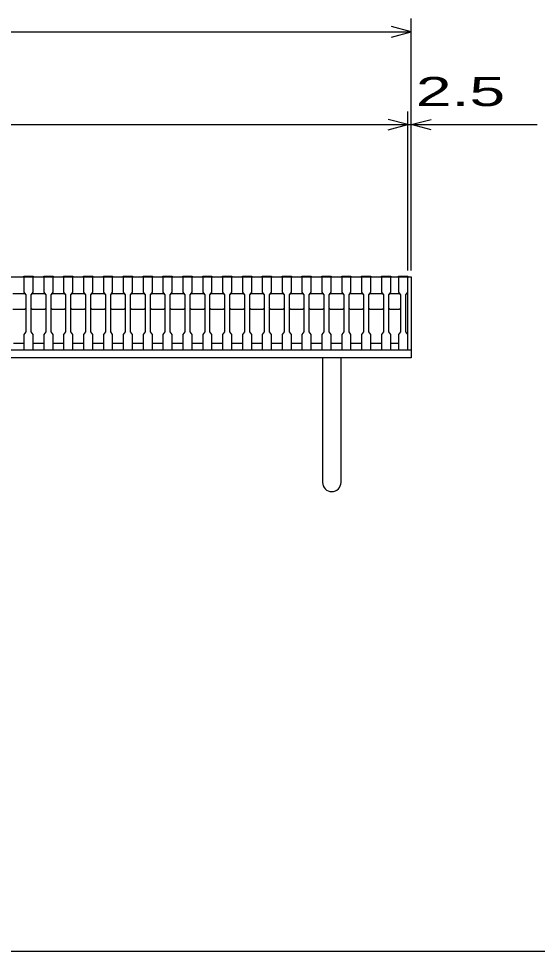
# Model space of a CAD drawing. Units: millimetres, scale not verified. Extents: x -1820 to 1731, y -1282 to 1054.
# Drawn here: x -718 to -326, y -1146 to -442 of the extents above; entities that cross this region are included whole.
import ezdxf
from ezdxf.enums import TextEntityAlignment as Align

# ---------------------------------------------------------------- set-up
doc = ezdxf.new("R2010")
doc.units = ezdxf.units.MM
doc.header["$LTSCALE"] = 10
for name, color, linetype, lineweight in [('0_2', 150, 'Continuous', 25), ('16', 3, 'Continuous', 25), ('19', 6, 'Continuous', 25), ('22', 2, 'Continuous', 25)]:
    doc.layers.add(name, color=color, linetype=linetype, lineweight=lineweight)
doc.styles.add('ベクトル', font='')
doc.styles.get('ベクトル').set_extended_font_data('ベクトル')

msp = doc.modelspace()

# ---------------------------------------------------------------- linework, layer by layer
at = {"layer": '0_2'}
msp.add_line((1731, -1146.5), (-1729, -1146.5), dxfattribs=at)
at = {"layer": '16'}
for p, q in [((-1419, -637.5), (-424, -637.5)), ((-714, -637.5), (-714, -636.8)), ((-714, -636.8), (-707, -636.8)), ((-714, -637.5), (-714, -649)), ((-707, -637.5), (-714, -637.5)), ((-707, -636.8), (-707, -637.5)), ((-707, -649), (-707, -637.5)), ((-699, -637.5), (-699, -636.8)), ((-699, -636.8), (-692, -636.8)), ((-699, -637.5), (-699, -649)), ((-692, -637.5), (-699, -637.5)), ((-692, -636.8), (-692, -637.5)), ((-692, -649), (-692, -637.5)), ((-684, -637.5), (-684, -636.8)), ((-684, -636.8), (-677, -636.8)), ((-684, -637.5), (-684, -649)), ((-677, -637.5), (-684, -637.5)), ((-677, -636.8), (-677, -637.5)), ((-677, -649), (-677, -637.5)), ((-669, -637.5), (-669, -636.8)), ((-669, -636.8), (-662, -636.8)), ((-669, -637.5), (-669, -649)), ((-662, -637.5), (-669, -637.5)), ((-662, -636.8), (-662, -637.5)), ((-662, -649), (-662, -637.5)), ((-654, -637.5), (-654, -636.8)), ((-654, -636.8), (-647, -636.8)), ((-654, -637.5), (-654, -649)), ((-647, -637.5), (-654, -637.5)), ((-647, -636.8), (-647, -637.5)), ((-647, -649), (-647, -637.5)), ((-639, -637.5), (-639, -636.8)), ((-639, -636.8), (-632, -636.8)), ((-639, -637.5), (-639, -649)), ((-632, -637.5), (-639, -637.5)), ((-632, -636.8), (-632, -637.5)), ((-632, -649), (-632, -637.5)), ((-624, -637.5), (-624, -636.8)), ((-624, -636.8), (-617, -636.8)), ((-624, -637.5), (-624, -649)), ((-617, -637.5), (-624, -637.5)), ((-617, -636.8), (-617, -637.5)), ((-617, -649), (-617, -637.5)), ((-609, -637.5), (-609, -636.8)), ((-609, -636.8), (-602, -636.8)), ((-609, -637.5), (-609, -649)), ((-602, -637.5), (-609, -637.5)), ((-602, -636.8), (-602, -637.5)), ((-602, -649), (-602, -637.5)), ((-594, -637.5), (-594, -636.8)), ((-594, -636.8), (-587, -636.8)), ((-594, -637.5), (-594, -649)), ((-587, -637.5), (-594, -637.5)), ((-587, -636.8), (-587, -637.5)), ((-587, -649), (-587, -637.5)), ((-579, -637.5), (-579, -636.8)), ((-579, -636.8), (-572, -636.8)), ((-579, -637.5), (-579, -649)), ((-572, -637.5), (-579, -637.5)), ((-572, -636.8), (-572, -637.5)), ((-572, -649), (-572, -637.5)), ((-564, -637.5), (-564, -636.8)), ((-564, -636.8), (-557, -636.8)), ((-564, -637.5), (-564, -649)), ((-557, -637.5), (-564, -637.5)), ((-557, -636.8), (-557, -637.5)), ((-557, -649), (-557, -637.5)), ((-549, -637.5), (-549, -636.8)), ((-549, -636.8), (-542, -636.8)), ((-549, -637.5), (-549, -649)), ((-542, -637.5), (-549, -637.5)), ((-542, -636.8), (-542, -637.5)), ((-542, -649), (-542, -637.5)), ((-534, -637.5), (-534, -636.8)), ((-534, -636.8), (-527, -636.8)), ((-534, -637.5), (-534, -649)), ((-527, -637.5), (-534, -637.5)), ((-527, -636.8), (-527, -637.5)), ((-527, -649), (-527, -637.5)), ((-519, -637.5), (-519, -636.8)), ((-519, -636.8), (-512, -636.8)), ((-519, -637.5), (-519, -649)), ((-512, -637.5), (-519, -637.5)), ((-512, -636.8), (-512, -637.5)), ((-512, -649), (-512, -637.5)), ((-504, -637.5), (-504, -636.8)), ((-504, -636.8), (-497, -636.8)), ((-504, -637.5), (-504, -649)), ((-497, -637.5), (-504, -637.5)), ((-497, -636.8), (-497, -637.5)), ((-497, -649), (-497, -637.5)), ((-489, -637.5), (-489, -636.8)), ((-489, -636.8), (-482, -636.8)), ((-489, -637.5), (-489, -649)), ((-482, -637.5), (-489, -637.5)), ((-482, -636.8), (-482, -637.5)), ((-482, -649), (-482, -637.5)), ((-474, -637.5), (-474, -636.8)), ((-474, -636.8), (-467, -636.8)), ((-474, -637.5), (-474, -649)), ((-467, -637.5), (-474, -637.5)), ((-467, -636.8), (-467, -637.5)), ((-467, -649), (-467, -637.5)), ((-459, -637.5), (-459, -636.8)), ((-459, -636.8), (-452, -636.8)), ((-459, -637.5), (-459, -649)), ((-452, -637.5), (-459, -637.5)), ((-452, -636.8), (-452, -637.5)), ((-452, -649), (-452, -637.5)), ((-444, -637.5), (-444, -636.8)), ((-444, -636.8), (-437, -636.8)), ((-444, -637.5), (-444, -649)), ((-437, -637.5), (-444, -637.5)), ((-437, -636.8), (-437, -637.5)), ((-437, -649), (-437, -637.5)), ((-431, -637.5), (-431, -636.8)), ((-431, -636.8), (-424, -636.8)), ((-431, -637.5), (-431, -649)), ((-424, -637.5), (-431, -637.5)), ((-424, -636.8), (-424, -637.5)), ((-424, -649), (-424, -637.5)), ((-424, -687.5), (-424, -637.5)), ((-722.5, -650), (-713.5, -650)), ((-714, -649), (-712.5, -651)), ((-713.5, -650), (-712.5, -651)), ((-712.5, -651), (-712.5, -679)), ((-708.5, -651), (-707, -649)), ((-708.5, -651), (-707.5, -650)), ((-708.5, -679), (-708.5, -651)), ((-707.5, -650), (-698.5, -650)), ((-699, -649), (-697.5, -651)), ((-698.5, -650), (-697.5, -651)), ((-697.5, -651), (-697.5, -679)), ((-693.5, -651), (-692, -649)), ((-693.5, -651), (-692.5, -650)), ((-693.5, -679), (-693.5, -651)), ((-692.5, -650), (-683.5, -650)), ((-684, -649), (-682.5, -651)), ((-683.5, -650), (-682.5, -651)), ((-682.5, -651), (-682.5, -679)), ((-678.5, -651), (-677, -649)), ((-678.5, -651), (-677.5, -650)), ((-678.5, -679), (-678.5, -651)), ((-677.5, -650), (-668.5, -650)), ((-669, -649), (-667.5, -651)), ((-668.5, -650), (-667.5, -651)), ((-667.5, -651), (-667.5, -679)), ((-663.5, -651), (-662, -649)), ((-663.5, -651), (-662.5, -650)), ((-663.5, -679), (-663.5, -651)), ((-662.5, -650), (-653.5, -650)), ((-654, -649), (-652.5, -651)), ((-653.5, -650), (-652.5, -651)), ((-652.5, -651), (-652.5, -679)), ((-648.5, -651), (-647, -649)), ((-648.5, -651), (-647.5, -650)), ((-648.5, -679), (-648.5, -651)), ((-647.5, -650), (-638.5, -650)), ((-639, -649), (-637.5, -651)), ((-638.5, -650), (-637.5, -651)), ((-637.5, -651), (-637.5, -679)), ((-633.5, -651), (-632, -649)), ((-633.5, -651), (-632.5, -650)), ((-633.5, -679), (-633.5, -651)), ((-632.5, -650), (-623.5, -650)), ((-624, -649), (-622.5, -651)), ((-623.5, -650), (-622.5, -651)), ((-622.5, -651), (-622.5, -679)), ((-618.5, -651), (-617, -649)), ((-618.5, -651), (-617.5, -650)), ((-618.5, -679), (-618.5, -651)), ((-617.5, -650), (-608.5, -650)), ((-609, -649), (-607.5, -651)), ((-608.5, -650), (-607.5, -651)), ((-607.5, -651), (-607.5, -679)), ((-603.5, -651), (-602, -649)), ((-603.5, -651), (-602.5, -650)), ((-603.5, -679), (-603.5, -651)), ((-602.5, -650), (-593.5, -650)), ((-594, -649), (-592.5, -651)), ((-593.5, -650), (-592.5, -651)), ((-592.5, -651), (-592.5, -679)), ((-588.5, -651), (-587, -649)), ((-588.5, -651), (-587.5, -650)), ((-588.5, -679), (-588.5, -651)), ((-587.5, -650), (-578.5, -650)), ((-579, -649), (-577.5, -651)), ((-578.5, -650), (-577.5, -651)), ((-577.5, -651), (-577.5, -679)), ((-573.5, -651), (-572, -649)), ((-573.5, -651), (-572.5, -650)), ((-573.5, -679), (-573.5, -651)), ((-572.5, -650), (-563.5, -650)), ((-564, -649), (-562.5, -651)), ((-563.5, -650), (-562.5, -651)), ((-562.5, -651), (-562.5, -679)), ((-558.5, -651), (-557, -649)), ((-558.5, -651), (-557.5, -650)), ((-558.5, -679), (-558.5, -651)), ((-557.5, -650), (-548.5, -650)), ((-549, -649), (-547.5, -651)), ((-548.5, -650), (-547.5, -651)), ((-547.5, -651), (-547.5, -679)), ((-543.5, -651), (-542, -649)), ((-543.5, -651), (-542.5, -650)), ((-543.5, -679), (-543.5, -651)), ((-542.5, -650), (-533.5, -650)), ((-534, -649), (-532.5, -651)), ((-533.5, -650), (-532.5, -651)), ((-532.5, -651), (-532.5, -679)), ((-528.5, -651), (-527, -649)), ((-528.5, -651), (-527.5, -650)), ((-528.5, -679), (-528.5, -651)), ((-527.5, -650), (-518.5, -650)), ((-519, -649), (-517.5, -651)), ((-518.5, -650), (-517.5, -651)), ((-517.5, -651), (-517.5, -679)), ((-513.5, -651), (-512, -649)), ((-513.5, -651), (-512.5, -650)), ((-513.5, -679), (-513.5, -651)), ((-512.5, -650), (-503.5, -650)), ((-504, -649), (-502.5, -651)), ((-503.5, -650), (-502.5, -651)), ((-502.5, -651), (-502.5, -679)), ((-498.5, -651), (-497, -649)), ((-498.5, -651), (-497.5, -650)), ((-498.5, -679), (-498.5, -651)), ((-497.5, -650), (-488.5, -650)), ((-489, -649), (-487.5, -651)), ((-488.5, -650), (-487.5, -651)), ((-487.5, -651), (-487.5, -679)), ((-483.5, -651), (-482, -649)), ((-483.5, -651), (-482.5, -650)), ((-483.5, -679), (-483.5, -651)), ((-482.5, -650), (-473.5, -650)), ((-474, -649), (-472.5, -651)), ((-473.5, -650), (-472.5, -651)), ((-472.5, -651), (-472.5, -679)), ((-468.5, -651), (-467, -649)), ((-468.5, -651), (-467.5, -650)), ((-468.5, -679), (-468.5, -651)), ((-467.5, -650), (-458.5, -650)), ((-459, -649), (-457.5, -651)), ((-458.5, -650), (-457.5, -651)), ((-457.5, -651), (-457.5, -679)), ((-453.5, -651), (-452, -649)), ((-453.5, -651), (-452.5, -650)), ((-453.5, -679), (-453.5, -651)), ((-452.5, -650), (-443.5, -650)), ((-444, -649), (-442.5, -651)), ((-443.5, -650), (-442.5, -651)), ((-442.5, -651), (-442.5, -679)), ((-438.5, -651), (-437, -649)), ((-438.5, -651), (-437.5, -650)), ((-438.5, -679), (-438.5, -651)), ((-437.5, -650), (-430.5, -650)), ((-431, -649), (-429.5, -651)), ((-430.5, -650), (-429.5, -651)), ((-429.5, -651), (-429.5, -679)), ((-425.5, -651), (-424, -649)), ((-425.5, -679), (-425.5, -651)), ((-712.5, -661), (-713.5, -662)), ((-707.5, -662), (-708.5, -661)), ((-697.5, -661), (-698.5, -662)), ((-692.5, -662), (-693.5, -661)), ((-682.5, -661), (-683.5, -662)), ((-677.5, -662), (-678.5, -661)), ((-667.5, -661), (-668.5, -662)), ((-662.5, -662), (-663.5, -661)), ((-652.5, -661), (-653.5, -662)), ((-647.5, -662), (-648.5, -661)), ((-637.5, -661), (-638.5, -662)), ((-632.5, -662), (-633.5, -661)), ((-622.5, -661), (-623.5, -662)), ((-617.5, -662), (-618.5, -661)), ((-607.5, -661), (-608.5, -662)), ((-602.5, -662), (-603.5, -661)), ((-592.5, -661), (-593.5, -662)), ((-587.5, -662), (-588.5, -661)), ((-577.5, -661), (-578.5, -662)), ((-572.5, -662), (-573.5, -661)), ((-562.5, -661), (-563.5, -662)), ((-557.5, -662), (-558.5, -661)), ((-547.5, -661), (-548.5, -662)), ((-542.5, -662), (-543.5, -661)), ((-532.5, -661), (-533.5, -662)), ((-527.5, -662), (-528.5, -661)), ((-517.5, -661), (-518.5, -662)), ((-512.5, -662), (-513.5, -661)), ((-502.5, -661), (-503.5, -662)), ((-497.5, -662), (-498.5, -661)), ((-487.5, -661), (-488.5, -662)), ((-482.5, -662), (-483.5, -661)), ((-472.5, -661), (-473.5, -662)), ((-467.5, -662), (-468.5, -661)), ((-457.5, -661), (-458.5, -662)), ((-452.5, -662), (-453.5, -661)), ((-442.5, -661), (-443.5, -662)), ((-437.5, -662), (-438.5, -661)), ((-429.5, -661), (-430.5, -662)), ((-713.5, -662), (-722.5, -662)), ((-698.5, -662), (-707.5, -662)), ((-683.5, -662), (-692.5, -662)), ((-668.5, -662), (-677.5, -662)), ((-653.5, -662), (-662.5, -662)), ((-638.5, -662), (-647.5, -662)), ((-623.5, -662), (-632.5, -662)), ((-608.5, -662), (-617.5, -662)), ((-593.5, -662), (-602.5, -662)), ((-578.5, -662), (-587.5, -662)), ((-563.5, -662), (-572.5, -662)), ((-548.5, -662), (-557.5, -662)), ((-533.5, -662), (-542.5, -662)), ((-518.5, -662), (-527.5, -662)), ((-503.5, -662), (-512.5, -662)), ((-488.5, -662), (-497.5, -662)), ((-473.5, -662), (-482.5, -662)), ((-458.5, -662), (-467.5, -662)), ((-443.5, -662), (-452.5, -662)), ((-430.5, -662), (-437.5, -662)), ((-712.5, -679), (-714, -681)), ((-714, -681), (-714, -692.5)), ((-707, -681), (-708.5, -679)), ((-707, -692.5), (-707, -681)), ((-697.5, -679), (-699, -681)), ((-699, -681), (-699, -692.5)), ((-692, -681), (-693.5, -679)), ((-692, -692.5), (-692, -681)), ((-682.5, -679), (-684, -681)), ((-684, -681), (-684, -692.5)), ((-677, -681), (-678.5, -679)), ((-677, -692.5), (-677, -681)), ((-667.5, -679), (-669, -681)), ((-669, -681), (-669, -692.5)), ((-662, -681), (-663.5, -679)), ((-662, -692.5), (-662, -681)), ((-652.5, -679), (-654, -681)), ((-654, -681), (-654, -692.5)), ((-647, -681), (-648.5, -679)), ((-647, -692.5), (-647, -681)), ((-637.5, -679), (-639, -681)), ((-639, -681), (-639, -692.5)), ((-632, -681), (-633.5, -679)), ((-632, -692.5), (-632, -681)), ((-622.5, -679), (-624, -681)), ((-624, -681), (-624, -692.5)), ((-617, -681), (-618.5, -679)), ((-617, -692.5), (-617, -681)), ((-607.5, -679), (-609, -681)), ((-609, -681), (-609, -692.5)), ((-602, -681), (-603.5, -679)), ((-602, -692.5), (-602, -681)), ((-592.5, -679), (-594, -681)), ((-594, -681), (-594, -692.5)), ((-587, -681), (-588.5, -679)), ((-587, -692.5), (-587, -681)), ((-577.5, -679), (-579, -681)), ((-579, -681), (-579, -692.5)), ((-572, -681), (-573.5, -679)), ((-572, -692.5), (-572, -681)), ((-562.5, -679), (-564, -681)), ((-564, -681), (-564, -692.5)), ((-557, -681), (-558.5, -679)), ((-557, -692.5), (-557, -681)), ((-547.5, -679), (-549, -681)), ((-549, -681), (-549, -692.5)), ((-542, -681), (-543.5, -679)), ((-542, -692.5), (-542, -681)), ((-532.5, -679), (-534, -681)), ((-534, -681), (-534, -692.5)), ((-527, -681), (-528.5, -679)), ((-527, -692.5), (-527, -681)), ((-517.5, -679), (-519, -681)), ((-519, -681), (-519, -692.5)), ((-512, -681), (-513.5, -679)), ((-512, -692.5), (-512, -681)), ((-502.5, -679), (-504, -681)), ((-504, -681), (-504, -692.5)), ((-497, -681), (-498.5, -679)), ((-497, -692.5), (-497, -681)), ((-487.5, -679), (-489, -681)), ((-489, -681), (-489, -692.5)), ((-482, -681), (-483.5, -679)), ((-482, -692.5), (-482, -681)), ((-472.5, -679), (-474, -681)), ((-474, -681), (-474, -692.5)), ((-467, -681), (-468.5, -679)), ((-467, -692.5), (-467, -681)), ((-457.5, -679), (-459, -681)), ((-459, -681), (-459, -692.5)), ((-452, -681), (-453.5, -679)), ((-452, -692.5), (-452, -681)), ((-442.5, -679), (-444, -681)), ((-444, -681), (-444, -692.5)), ((-437, -681), (-438.5, -679)), ((-437, -692.5), (-437, -681)), ((-429.5, -679), (-431, -681)), ((-431, -681), (-431, -692.5)), ((-424, -681), (-425.5, -679)), ((-424, -692.5), (-424, -681)), ((-722, -687.5), (-714, -687.5)), ((-707, -687.5), (-699, -687.5)), ((-692, -687.5), (-684, -687.5)), ((-677, -687.5), (-669, -687.5)), ((-662, -687.5), (-654, -687.5)), ((-647, -687.5), (-639, -687.5)), ((-632, -687.5), (-624, -687.5)), ((-617, -687.5), (-609, -687.5)), ((-602, -687.5), (-594, -687.5)), ((-587, -687.5), (-579, -687.5)), ((-572, -687.5), (-564, -687.5)), ((-557, -687.5), (-549, -687.5)), ((-542, -687.5), (-534, -687.5)), ((-527, -687.5), (-519, -687.5)), ((-512, -687.5), (-504, -687.5)), ((-497, -687.5), (-489, -687.5)), ((-482, -687.5), (-474, -687.5)), ((-467, -687.5), (-459, -687.5)), ((-452, -687.5), (-444, -687.5)), ((-437, -687.5), (-431, -687.5)), ((-714, -692.5), (-707, -692.5)), ((-699, -692.5), (-692, -692.5)), ((-684, -692.5), (-677, -692.5)), ((-669, -692.5), (-662, -692.5)), ((-654, -692.5), (-647, -692.5)), ((-639, -692.5), (-632, -692.5)), ((-624, -692.5), (-617, -692.5)), ((-609, -692.5), (-602, -692.5)), ((-594, -692.5), (-587, -692.5)), ((-579, -692.5), (-572, -692.5)), ((-564, -692.5), (-557, -692.5)), ((-549, -692.5), (-542, -692.5)), ((-534, -692.5), (-527, -692.5)), ((-519, -692.5), (-512, -692.5)), ((-504, -692.5), (-497, -692.5)), ((-489, -692.5), (-482, -692.5)), ((-474, -692.5), (-467, -692.5)), ((-459, -692.5), (-452, -692.5)), ((-444, -692.5), (-437, -692.5)), ((-431, -692.5), (-424, -692.5))]:
    msp.add_line(p, q, dxfattribs=at)
at = {"layer": '19'}
for p, q in [((-424, -637.5), (-421.5, -637.5)), ((-421.5, -637.5), (-421.5, -692.5)), ((-1421.5, -692.5), (-421.5, -692.5)), ((-421.5, -692.5), (-421.5, -698.5)), ((-421.5, -698.5), (-1421.5, -698.5)), ((-488.5, -698.5), (-488.5, -792.5)), ((-474.5, -792.5), (-474.5, -698.5))]:
    msp.add_line(p, q, dxfattribs=at)
msp.add_arc((-481.5, -792.5), 7, 180, 0, dxfattribs=at)
at = {"layer": '22', "color": 4}
for p, q in [((-421.5, -632.5), (-421.5, -442.5)), ((-421.5, -452.5), (-436.5, -448.5)), ((-1421.5, -452.5), (-421.5, -452.5)), ((-436.5, -456.5), (-421.5, -452.5)), ((-424, -632.5), (-424, -512.5)), ((-421.5, -632.5), (-421.5, -512.5)), ((-424, -522.5), (-439, -518.5)), ((-421.5, -522.5), (-406.5, -518.5)), ((-1419, -522.5), (-424, -522.5)), ((-439, -526.5), (-424, -522.5)), ((-424, -522.5), (-421.5, -522.5)), ((-406.5, -526.5), (-421.5, -522.5)), ((-421.5, -522.5), (-326.5, -522.5))]:
    msp.add_line(p, q, dxfattribs=at)

# ---------------------------------------------------------------- texts
at = {"layer": '22', "style": 'ベクトル', "width": 1.65}
msp.add_text(' 2.5 ', height=21.99, dxfattribs=at).set_placement((-431.5, -497.5), align=Align.MIDDLE_LEFT)

doc.saveas('drawing.dxf')
